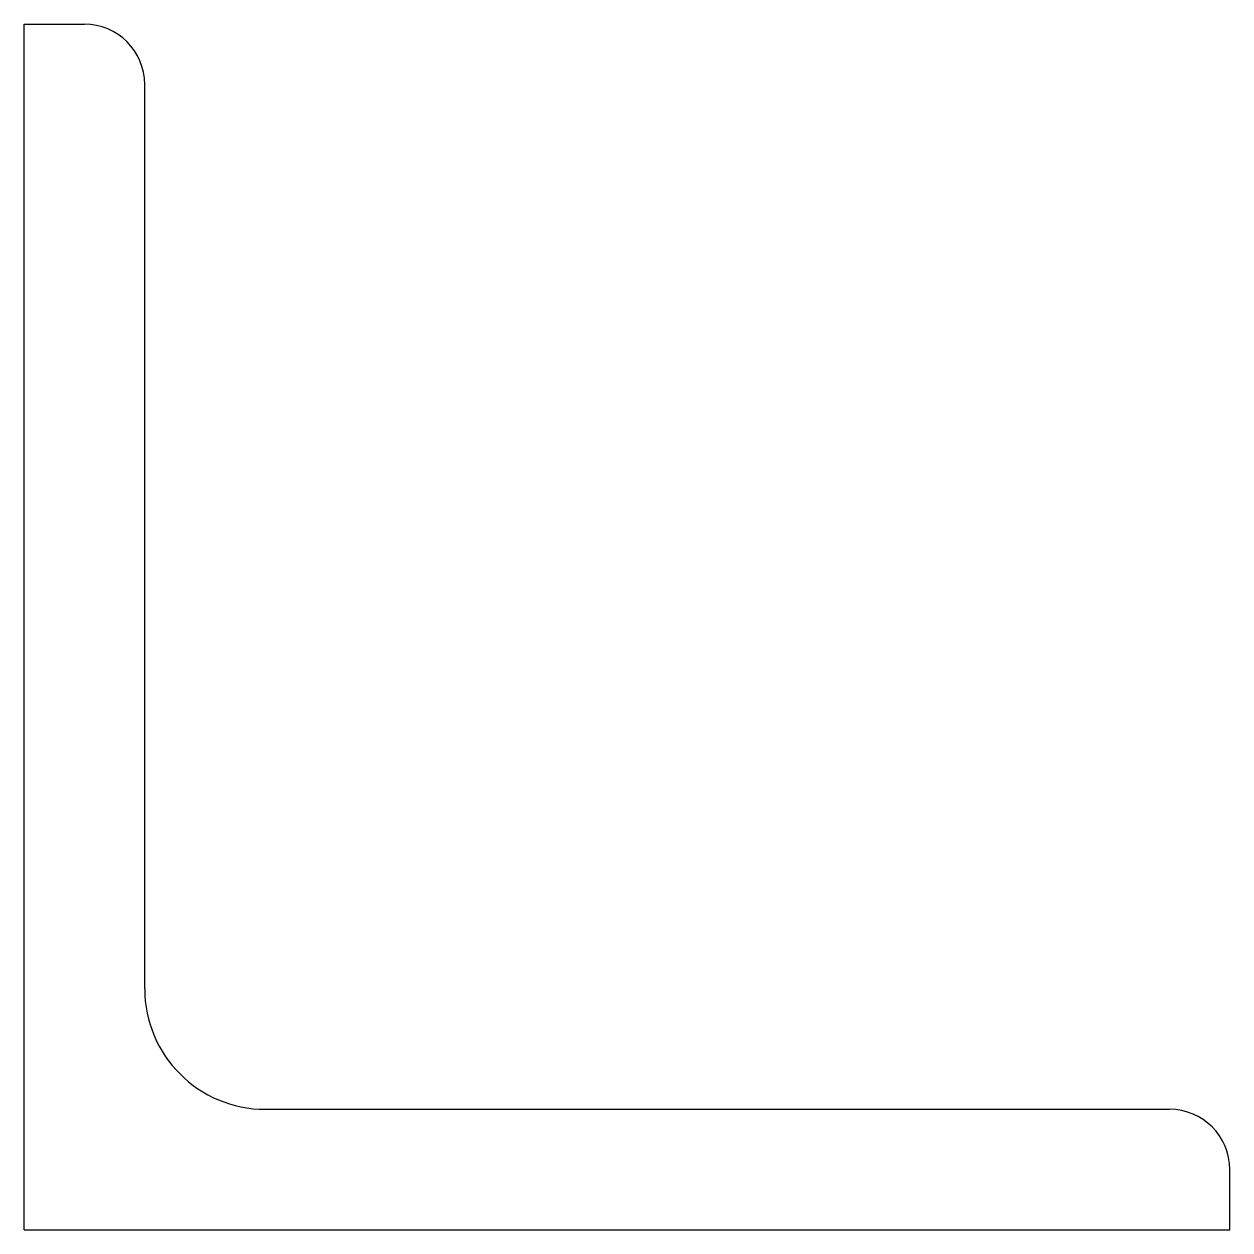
# Model space of a CAD drawing. Extents: x -17.5 to 17.5, y 0 to 35.
import ezdxf

# ---------------------------------------------------------------- set-up
doc = ezdxf.new("R2010")
doc.units = 0

msp = doc.modelspace()

# ---------------------------------------------------------------- linework, layer by layer
for p, q in [((-17.5, 35), (-15.75, 35)), ((-17.5, 0), (-17.5, 35)), ((-14, 7), (-14, 33.25)), ((-10.5, 3.5), (15.75, 3.5)), ((17.5, 0), (17.5, 1.75)), ((-17.5, 0), (17.5, 0))]:
    msp.add_line(p, q)
for centre, radius, start, end in [((-15.75, 33.25), 1.75, 0, 90), ((-10.5, 7), 3.5, 180, 270), ((15.75, 1.75), 1.75, 0, 90)]:
    msp.add_arc(centre, radius, start, end)

doc.saveas('drawing.dxf')
